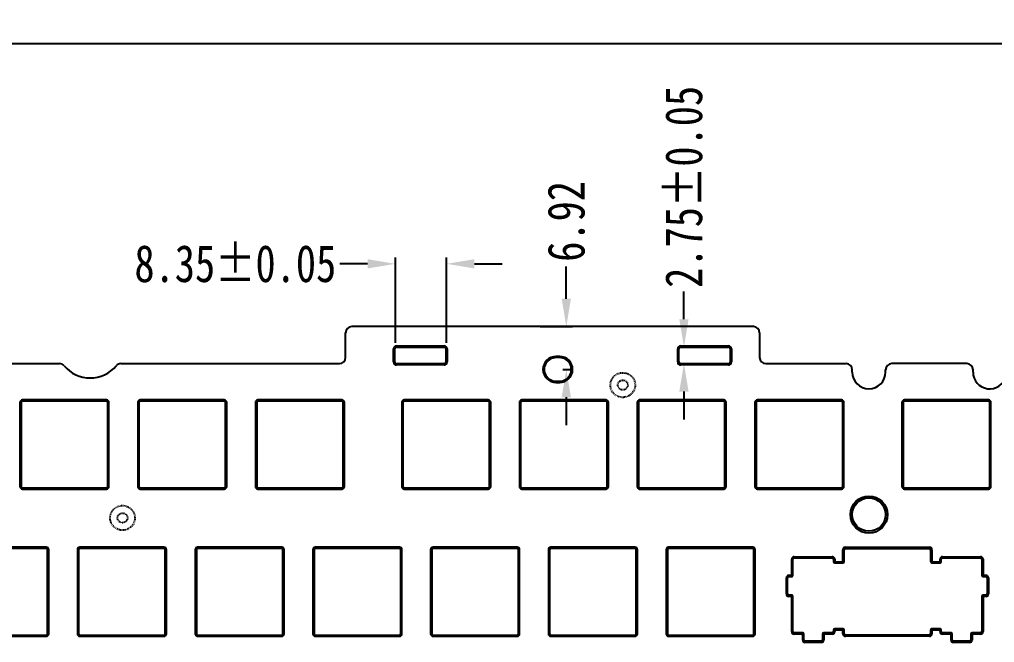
# Model space of a CAD drawing. Header units: inches. Extents: x 1530 to 2079, y 82 to 346.
# Drawn here: x 1731.2 to 1888.9, y 244.4 to 345.1 of the extents above; entities that cross this region are included whole.
import ezdxf

# ---------------------------------------------------------------- set-up
doc = ezdxf.new("R2010")
doc.units = ezdxf.units.IN
doc.header["$LTSCALE"] = 0.909449
doc.header["$MEASUREMENT"] = 0
doc.header["$PDMODE"] = 3
doc.header["$PDSIZE"] = 0.3125
doc.linetypes.add('HIDDEN', pattern=[0.2, 0.1, -0.1])
doc.linetypes.add('PHANTOM', pattern=[0.8, 0.45, -0.05, 0.1, -0.05, 0.1, -0.05])
doc.layers.get('0').update_dxf_attribs({"linetype": 'CONTINUOUS'})
doc.layers.get('Defpoints').update_dxf_attribs({"linetype": 'CONTINUOUS'})
doc.layers.add('DEFAULT_2', color=8, linetype='HIDDEN')
doc.layers.add('DEFAULT_3', color=7, linetype='PHANTOM')
doc.styles.get("Standard").update_dxf_attribs({"font": 'txt', "width": 0.8})
doc.dimstyles.get("Standard").update_dxf_attribs({"dimtxt": 6, "dimasz": 4.5, "dimexe": 1, "dimexo": 1, "dimgap": 0.09, "dimtad": 0, "dimzin": 1, "dimdsep": 46, "dimtxsty": 'Standard', "dimcen": 0.09, "dimclrd": 5, "dimclre": 5, "dimclrt": 1, "dimadec": 0, "dimazin": 0, "dimtp": 0.01, "dimtm": 0.01, "dimtfac": 1, "dimtofl": 0, "dimtmove": 0, "dimatfit": 3, "dimfxl": 1, "dimtolj": 1, "dimtzin": 4, "dimarcsym": 0})

# ---------------------------------------------------------------- blocks, each defined once
blk = doc.blocks.new('*D5')
at = {"layer": 'DEFAULT_3', "color": 3, "linetype": 'ByBlock', "lineweight": -2, "transparency": 16777216}
for p, q in [((1600.74, 253.95), (1600.74, 342.13)), ((1605.24, 341.13), (1678.37, 341.13)), ((2033.4, 341.13), (1714.55, 341.13)), ((2037.9, 254.37), (2037.9, 342.13))]:
    blk.add_line(p, q, dxfattribs=at)
at = {"layer": 'DEFAULT_3', "color": 3, "linetype": 'ByBlock', "transparency": 16777216}
for points in [[(1605.24, 341.88), (1605.24, 340.38), (1600.74, 341.13)], [(2033.4, 340.38), (2033.4, 341.88), (2037.9, 341.13)]]:
    blk.add_solid(points, dxfattribs=at)
at = {"layer": 'Defpoints', "color": 0, "linetype": 'ByBlock', "transparency": 16777216}
for p in [(1600.74, 341.13), (1600.74, 252.95), (2037.9, 253.37)]:
    blk.add_point(p, dxfattribs=at)
at = {"layer": 'DEFAULT_3', "color": 3, "linetype": 'ByBlock', "transparency": 16777216, "insert": (1696.46, 341.13), "char_height": 6, "attachment_point": 5}
blk.add_mtext('437.16%%P0.1', dxfattribs=at)
blk = doc.blocks.new('*D31')
at = {"layer": 'DEFAULT_3', "color": 3, "linetype": 'ByBlock', "lineweight": -2, "transparency": 16777216}
for p, q in [((1819.67, 299.92), (1819.67, 305.14)), ((1815.43, 295.42), (1820.67, 295.42)), ((1819.11, 288.5), (1820.67, 288.5)), ((1819.67, 284), (1819.67, 279.5))]:
    blk.add_line(p, q, dxfattribs=at)
at = {"layer": 'DEFAULT_3', "color": 3, "linetype": 'ByBlock', "transparency": 16777216}
for points in [[(1818.92, 299.92), (1820.42, 299.92), (1819.67, 295.42)], [(1820.42, 284), (1818.92, 284), (1819.67, 288.5)]]:
    blk.add_solid(points, dxfattribs=at)
at = {"layer": 'Defpoints', "color": 0, "linetype": 'ByBlock', "transparency": 16777216}
for p in [(1814.43, 295.42), (1819.67, 295.42), (1818.11, 288.5)]:
    blk.add_point(p, dxfattribs=at)
at = {"layer": 'DEFAULT_3', "color": 3, "linetype": 'ByBlock', "transparency": 16777216, "insert": (1819.67, 312.43), "char_height": 6, "attachment_point": 5, "rotation": 90}
blk.add_mtext('\\A1;6.92', dxfattribs=at)
blk = doc.blocks.new('*D34')
at = {"layer": 'DEFAULT_3', "color": 3, "linetype": 'ByBlock', "lineweight": -2, "transparency": 16777216}
for p, q in [((1792.01, 292.82), (1792.01, 306.57)), ((1800.31, 292.82), (1800.31, 306.57)), ((1787.51, 305.57), (1783.01, 305.57)), ((1804.81, 305.57), (1809.31, 305.57))]:
    blk.add_line(p, q, dxfattribs=at)
at = {"layer": 'DEFAULT_3', "color": 3, "linetype": 'ByBlock', "transparency": 16777216}
for points in [[(1787.51, 304.82), (1787.51, 306.32), (1792.01, 305.57)], [(1804.81, 306.32), (1804.81, 304.82), (1800.31, 305.57)]]:
    blk.add_solid(points, dxfattribs=at)
at = {"layer": 'Defpoints', "color": 0, "linetype": 'ByBlock', "transparency": 16777216}
for p in [(1792.01, 305.57), (1792.01, 291.82), (1800.31, 291.82)]:
    blk.add_point(p, dxfattribs=at)
at = {"layer": 'DEFAULT_3', "color": 3, "linetype": 'ByBlock', "transparency": 16777216, "insert": (1766.12, 305.57), "char_height": 6, "attachment_point": 5}
blk.add_mtext('\\A1;8.35%%P0.05', dxfattribs=at)
blk = doc.blocks.new('*D35')
at = {"layer": 'DEFAULT_3', "color": 3, "linetype": 'ByBlock', "lineweight": -2, "transparency": 16777216}
for p, q in [((1838.7, 296.62), (1838.7, 301.12)), ((1837.7, 292.12), (1837.7, 292.12)), ((1837.7, 289.42), (1837.7, 289.42)), ((1838.7, 284.92), (1838.7, 280.42))]:
    blk.add_line(p, q, dxfattribs=at)
at = {"layer": 'DEFAULT_3', "color": 3, "linetype": 'ByBlock', "transparency": 16777216}
for points in [[(1837.95, 296.62), (1839.45, 296.62), (1838.7, 292.12)], [(1839.45, 284.92), (1837.95, 284.92), (1838.7, 289.42)]]:
    blk.add_solid(points, dxfattribs=at)
at = {"layer": 'Defpoints', "color": 0, "linetype": 'ByBlock', "transparency": 16777216}
for p in [(1838.7, 292.12), (1838.7, 292.12), (1838.7, 289.42)]:
    blk.add_point(p, dxfattribs=at)
at = {"layer": 'DEFAULT_3', "color": 3, "linetype": 'ByBlock', "transparency": 16777216, "insert": (1838.7, 318.01), "char_height": 6, "attachment_point": 5, "rotation": 90}
blk.add_mtext('\\A1;2.75%%P0.05', dxfattribs=at)

msp = doc.modelspace()

# ---------------------------------------------------------------- linework, layer by layer
at = {"color": 7, "linetype": 'Continuous'}
for p, q in [((1849.949, 295.422), (1784.949, 295.422)), ((1783.949, 290.437), (1783.949, 294.422)), ((1850.949, 294.422), (1850.949, 290.437)), ((1817.997, 290.6), (1817.997, 290.4)), ((1818.597, 290.6), (1817.997, 290.6)), ((1818.597, 290.4), (1817.997, 290.4)), ((1818.597, 290.4), (1818.597, 290.6)), ((1719.152, 289.437), (1737.669, 289.437)), ((1747.621, 289.437), (1782.949, 289.437)), ((1851.949, 289.437), (1864.931, 289.437)), ((1884.471, 289.437), (1872.331, 289.437)), ((1865.931, 288.057), (1865.931, 288.437)), ((1871.331, 288.057), (1871.331, 288.437)), ((1885.471, 288.057), (1885.471, 288.437)), ((1817.997, 286.6), (1817.997, 286.4)), ((1817.997, 286.6), (1818.597, 286.6)), ((1817.997, 286.4), (1818.597, 286.4)), ((1818.597, 286.4), (1818.597, 286.6)), ((1731.274, 283.157), (1731.274, 269.557)), ((1731.474, 283.157), (1731.274, 283.157)), ((1731.474, 283.157), (1731.474, 269.557)), ((1731.674, 283.557), (1731.674, 283.357)), ((1745.274, 283.557), (1731.674, 283.557)), ((1745.274, 283.357), (1731.674, 283.357)), ((1745.274, 283.357), (1745.274, 283.557)), ((1745.474, 269.557), (1745.474, 283.157)), ((1745.674, 283.157), (1745.474, 283.157)), ((1745.674, 269.557), (1745.674, 283.157)), ((1750.324, 283.157), (1750.324, 269.557)), ((1750.524, 283.157), (1750.324, 283.157)), ((1750.524, 283.157), (1750.524, 269.557)), ((1750.724, 283.557), (1750.724, 283.357)), ((1764.324, 283.557), (1750.724, 283.557)), ((1764.324, 283.357), (1750.724, 283.357)), ((1764.324, 283.357), (1764.324, 283.557)), ((1764.524, 269.557), (1764.524, 283.157)), ((1764.724, 283.157), (1764.524, 283.157)), ((1764.724, 269.557), (1764.724, 283.157)), ((1769.374, 283.157), (1769.374, 269.557)), ((1769.574, 283.157), (1769.374, 283.157)), ((1769.574, 283.157), (1769.574, 269.557)), ((1769.774, 283.557), (1769.774, 283.357)), ((1783.374, 283.557), (1769.774, 283.557)), ((1783.374, 283.357), (1769.774, 283.357)), ((1783.374, 283.357), (1783.374, 283.557)), ((1783.574, 269.557), (1783.574, 283.157)), ((1783.774, 283.157), (1783.574, 283.157)), ((1783.774, 269.557), (1783.774, 283.157)), ((1793.034, 283.157), (1793.034, 269.557)), ((1793.234, 283.157), (1793.034, 283.157)), ((1793.234, 283.157), (1793.234, 269.557)), ((1793.434, 283.557), (1793.434, 283.357)), ((1807.034, 283.557), (1793.434, 283.557)), ((1807.034, 283.357), (1793.434, 283.357)), ((1807.034, 283.357), (1807.034, 283.557)), ((1807.234, 269.557), (1807.234, 283.157)), ((1807.434, 283.157), (1807.234, 283.157)), ((1807.434, 269.557), (1807.434, 283.157)), ((1812.084, 283.157), (1812.084, 269.557)), ((1812.284, 283.157), (1812.084, 283.157)), ((1812.284, 283.157), (1812.284, 269.557)), ((1812.484, 283.557), (1812.484, 283.357)), ((1826.084, 283.557), (1812.484, 283.557)), ((1826.084, 283.357), (1812.484, 283.357)), ((1826.084, 283.357), (1826.084, 283.557)), ((1826.284, 269.557), (1826.284, 283.157)), ((1826.484, 283.157), (1826.284, 283.157)), ((1826.484, 269.557), (1826.484, 283.157)), ((1831.134, 283.157), (1831.134, 269.557)), ((1831.334, 283.157), (1831.134, 283.157)), ((1831.334, 283.157), (1831.334, 269.557)), ((1831.534, 283.557), (1831.534, 283.357)), ((1845.134, 283.557), (1831.534, 283.557)), ((1845.134, 283.357), (1831.534, 283.357)), ((1845.134, 283.357), (1845.134, 283.557)), ((1845.334, 269.557), (1845.334, 283.157)), ((1845.534, 283.157), (1845.334, 283.157)), ((1845.534, 269.557), (1845.534, 283.157)), ((1850.184, 283.157), (1850.184, 269.557)), ((1850.384, 283.157), (1850.184, 283.157)), ((1850.384, 283.157), (1850.384, 269.557)), ((1850.584, 283.557), (1850.584, 283.357)), ((1864.184, 283.557), (1850.584, 283.557)), ((1864.184, 283.357), (1850.584, 283.357)), ((1864.184, 283.357), (1864.184, 283.557)), ((1864.384, 269.557), (1864.384, 283.157)), ((1864.584, 283.157), (1864.384, 283.157)), ((1864.584, 269.557), (1864.584, 283.157)), ((1873.972, 283.157), (1873.972, 269.557)), ((1874.172, 283.157), (1873.972, 283.157)), ((1874.172, 283.157), (1874.172, 269.557)), ((1874.372, 283.557), (1874.372, 283.357)), ((1887.972, 283.557), (1874.372, 283.557)), ((1887.972, 283.357), (1874.372, 283.357)), ((1887.972, 283.357), (1887.972, 283.557)), ((1888.372, 283.157), (1888.172, 283.157)), ((1888.172, 269.557), (1888.172, 283.157)), ((1888.372, 269.557), (1888.372, 283.157)), ((1731.274, 269.557), (1731.474, 269.557)), ((1731.674, 269.357), (1731.674, 269.157)), ((1731.674, 269.357), (1745.274, 269.357)), ((1731.674, 269.157), (1745.274, 269.157)), ((1745.274, 269.157), (1745.274, 269.357)), ((1745.474, 269.557), (1745.674, 269.557)), ((1750.324, 269.557), (1750.524, 269.557)), ((1750.724, 269.357), (1750.724, 269.157)), ((1750.724, 269.357), (1764.324, 269.357)), ((1750.724, 269.157), (1764.324, 269.157)), ((1764.324, 269.157), (1764.324, 269.357)), ((1764.524, 269.557), (1764.724, 269.557)), ((1769.374, 269.557), (1769.574, 269.557)), ((1769.774, 269.357), (1769.774, 269.157)), ((1769.774, 269.357), (1783.374, 269.357)), ((1769.774, 269.157), (1783.374, 269.157)), ((1783.374, 269.157), (1783.374, 269.357)), ((1783.574, 269.557), (1783.774, 269.557)), ((1793.034, 269.557), (1793.234, 269.557)), ((1793.434, 269.357), (1793.434, 269.157)), ((1793.434, 269.357), (1807.034, 269.357)), ((1793.434, 269.157), (1807.034, 269.157)), ((1807.034, 269.157), (1807.034, 269.357)), ((1807.234, 269.557), (1807.434, 269.557)), ((1812.084, 269.557), (1812.284, 269.557)), ((1812.484, 269.357), (1812.484, 269.157)), ((1812.484, 269.357), (1826.084, 269.357)), ((1812.484, 269.157), (1826.084, 269.157)), ((1826.084, 269.157), (1826.084, 269.357)), ((1826.284, 269.557), (1826.484, 269.557)), ((1831.134, 269.557), (1831.334, 269.557)), ((1831.534, 269.357), (1831.534, 269.157)), ((1831.534, 269.357), (1845.134, 269.357)), ((1831.534, 269.157), (1845.134, 269.157)), ((1845.134, 269.157), (1845.134, 269.357)), ((1845.334, 269.557), (1845.534, 269.557)), ((1850.184, 269.557), (1850.384, 269.557)), ((1850.584, 269.357), (1850.584, 269.157)), ((1850.584, 269.357), (1864.184, 269.357)), ((1850.584, 269.157), (1864.184, 269.157)), ((1864.184, 269.157), (1864.184, 269.357)), ((1864.384, 269.557), (1864.584, 269.557)), ((1873.972, 269.557), (1874.172, 269.557)), ((1874.372, 269.357), (1887.972, 269.357)), ((1874.372, 269.357), (1874.372, 269.157)), ((1874.372, 269.157), (1887.972, 269.157)), ((1887.972, 269.157), (1887.972, 269.357)), ((1888.172, 269.557), (1888.372, 269.557)), ((1735.522, 259.758), (1721.922, 259.758)), ((1735.522, 259.558), (1721.922, 259.558)), ((1735.522, 259.558), (1735.522, 259.758)), ((1735.722, 245.758), (1735.722, 259.358)), ((1735.922, 259.358), (1735.722, 259.358)), ((1735.922, 245.758), (1735.922, 259.358)), ((1740.572, 259.358), (1740.572, 245.758)), ((1740.772, 259.358), (1740.572, 259.358)), ((1740.772, 259.358), (1740.772, 245.758)), ((1740.972, 259.758), (1740.972, 259.558)), ((1754.572, 259.758), (1740.972, 259.758)), ((1754.572, 259.558), (1740.972, 259.558)), ((1754.572, 259.558), (1754.572, 259.758)), ((1754.772, 245.758), (1754.772, 259.358)), ((1754.972, 259.358), (1754.772, 259.358)), ((1754.972, 245.758), (1754.972, 259.358)), ((1759.622, 259.358), (1759.622, 245.758)), ((1759.822, 259.358), (1759.622, 259.358)), ((1759.822, 259.358), (1759.822, 245.758)), ((1760.022, 259.758), (1760.022, 259.558)), ((1773.622, 259.758), (1760.022, 259.758)), ((1773.622, 259.558), (1760.022, 259.558)), ((1773.622, 259.558), (1773.622, 259.758)), ((1773.822, 245.758), (1773.822, 259.358)), ((1774.022, 259.358), (1773.822, 259.358)), ((1774.022, 245.758), (1774.022, 259.358)), ((1778.672, 259.358), (1778.672, 245.758)), ((1778.872, 259.358), (1778.672, 259.358)), ((1778.872, 259.358), (1778.872, 245.758)), ((1779.072, 259.758), (1779.072, 259.558)), ((1792.672, 259.758), (1779.072, 259.758)), ((1792.672, 259.558), (1779.072, 259.558)), ((1792.672, 259.558), (1792.672, 259.758)), ((1792.872, 245.758), (1792.872, 259.358)), ((1793.072, 259.358), (1792.872, 259.358)), ((1793.072, 245.758), (1793.072, 259.358)), ((1797.722, 259.358), (1797.722, 245.758)), ((1797.922, 259.358), (1797.722, 259.358)), ((1797.922, 259.358), (1797.922, 245.758)), ((1798.122, 259.758), (1798.122, 259.558)), ((1811.722, 259.758), (1798.122, 259.758)), ((1811.722, 259.558), (1798.122, 259.558)), ((1811.722, 259.558), (1811.722, 259.758)), ((1811.922, 245.758), (1811.922, 259.358)), ((1812.122, 259.358), (1811.922, 259.358)), ((1812.122, 245.758), (1812.122, 259.358)), ((1816.772, 259.358), (1816.772, 245.758)), ((1816.972, 259.358), (1816.772, 259.358)), ((1816.972, 259.358), (1816.972, 245.758)), ((1817.172, 259.758), (1817.172, 259.558)), ((1830.772, 259.758), (1817.172, 259.758)), ((1830.772, 259.558), (1817.172, 259.558)), ((1830.772, 259.558), (1830.772, 259.758)), ((1830.972, 245.758), (1830.972, 259.358)), ((1831.172, 259.358), (1830.972, 259.358)), ((1831.172, 245.758), (1831.172, 259.358)), ((1835.822, 259.358), (1835.822, 245.758)), ((1836.022, 259.358), (1835.822, 259.358)), ((1836.022, 259.358), (1836.022, 245.758)), ((1836.222, 259.758), (1836.222, 259.558)), ((1849.822, 259.758), (1836.222, 259.758)), ((1849.822, 259.558), (1836.222, 259.558)), ((1849.822, 259.558), (1849.822, 259.758)), ((1850.022, 245.758), (1850.022, 259.358)), ((1850.222, 259.358), (1850.022, 259.358)), ((1850.222, 245.758), (1850.222, 259.358)), ((1864.417, 257.413), (1864.417, 259.358)), ((1864.617, 257.413), (1864.617, 259.358)), ((1864.817, 259.758), (1878.417, 259.758)), ((1864.817, 259.558), (1878.417, 259.558)), ((1878.617, 259.358), (1878.617, 257.413)), ((1878.817, 259.358), (1878.817, 257.413)), ((1856.142, 255.213), (1856.142, 257.813)), ((1856.342, 255.213), (1856.342, 257.813)), ((1856.542, 258.213), (1862.692, 258.213)), ((1856.542, 258.013), (1862.692, 258.013)), ((1862.892, 257.813), (1862.892, 257.413)), ((1863.092, 257.813), (1863.092, 257.413)), ((1863.092, 257.413), (1864.417, 257.413)), ((1863.092, 257.213), (1864.417, 257.213)), ((1878.817, 257.413), (1880.142, 257.413)), ((1878.817, 257.213), (1880.142, 257.213)), ((1880.142, 257.413), (1880.142, 257.813)), ((1880.342, 257.413), (1880.342, 257.813)), ((1880.542, 258.213), (1886.692, 258.213)), ((1880.542, 258.013), (1886.692, 258.013)), ((1886.892, 257.813), (1886.892, 255.213)), ((1887.092, 257.813), (1887.092, 255.213)), ((1855.267, 252.203), (1855.267, 254.813)), ((1855.467, 252.203), (1855.467, 254.813)), ((1855.667, 255.213), (1856.142, 255.213)), ((1855.667, 255.013), (1856.142, 255.013)), ((1887.092, 255.213), (1887.567, 255.213)), ((1887.092, 255.013), (1887.567, 255.013)), ((1887.767, 254.813), (1887.767, 252.203)), ((1887.967, 254.813), (1887.967, 252.203)), ((1856.142, 252.003), (1855.667, 252.003)), ((1856.142, 251.803), (1855.667, 251.803)), ((1856.142, 246.103), (1856.142, 251.803)), ((1856.342, 246.103), (1856.342, 251.803)), ((1886.892, 251.803), (1886.892, 246.103)), ((1887.567, 252.003), (1887.092, 252.003)), ((1887.567, 251.803), (1887.092, 251.803)), ((1887.092, 251.803), (1887.092, 246.103)), ((1862.892, 246.358), (1862.892, 246.103)), ((1864.417, 246.558), (1863.092, 246.558)), ((1864.417, 246.358), (1863.092, 246.358)), ((1863.092, 246.358), (1863.092, 246.103)), ((1864.417, 245.758), (1864.417, 246.358)), ((1864.617, 245.758), (1864.617, 246.358)), ((1878.617, 246.358), (1878.617, 245.758)), ((1880.142, 246.558), (1878.817, 246.558)), ((1880.142, 246.358), (1878.817, 246.358)), ((1878.817, 246.358), (1878.817, 245.758)), ((1880.142, 246.103), (1880.142, 246.358)), ((1880.342, 246.103), (1880.342, 246.358)), ((1721.922, 245.558), (1735.522, 245.558)), ((1721.922, 245.358), (1735.522, 245.358)), ((1735.522, 245.358), (1735.522, 245.558)), ((1735.722, 245.758), (1735.922, 245.758)), ((1740.572, 245.758), (1740.772, 245.758)), ((1740.972, 245.558), (1740.972, 245.358)), ((1740.972, 245.558), (1754.572, 245.558)), ((1740.972, 245.358), (1754.572, 245.358)), ((1754.572, 245.358), (1754.572, 245.558)), ((1754.772, 245.758), (1754.972, 245.758)), ((1759.622, 245.758), (1759.822, 245.758)), ((1760.022, 245.558), (1760.022, 245.358)), ((1760.022, 245.558), (1773.622, 245.558)), ((1760.022, 245.358), (1773.622, 245.358)), ((1773.622, 245.358), (1773.622, 245.558)), ((1773.822, 245.758), (1774.022, 245.758)), ((1778.672, 245.758), (1778.872, 245.758)), ((1779.072, 245.558), (1779.072, 245.358)), ((1779.072, 245.558), (1792.672, 245.558)), ((1779.072, 245.358), (1792.672, 245.358)), ((1792.672, 245.358), (1792.672, 245.558)), ((1792.872, 245.758), (1793.072, 245.758)), ((1797.722, 245.758), (1797.922, 245.758)), ((1798.122, 245.558), (1798.122, 245.358)), ((1798.122, 245.558), (1811.722, 245.558)), ((1798.122, 245.358), (1811.722, 245.358)), ((1811.722, 245.358), (1811.722, 245.558)), ((1811.922, 245.758), (1812.122, 245.758)), ((1816.772, 245.758), (1816.972, 245.758)), ((1817.172, 245.558), (1817.172, 245.358)), ((1817.172, 245.558), (1830.772, 245.558)), ((1817.172, 245.358), (1830.772, 245.358)), ((1830.772, 245.358), (1830.772, 245.558)), ((1830.972, 245.758), (1831.172, 245.758)), ((1835.822, 245.758), (1836.022, 245.758)), ((1836.222, 245.558), (1836.222, 245.358)), ((1836.222, 245.558), (1849.822, 245.558)), ((1836.222, 245.358), (1849.822, 245.358)), ((1849.822, 245.358), (1849.822, 245.558)), ((1850.022, 245.758), (1850.222, 245.758)), ((1857.917, 245.903), (1856.542, 245.903)), ((1857.917, 245.703), (1856.542, 245.703)), ((1857.917, 244.753), (1857.917, 245.703)), ((1858.117, 244.753), (1858.117, 245.703)), ((1860.917, 244.553), (1858.317, 244.553)), ((1861.117, 245.703), (1861.117, 244.753)), ((1862.692, 245.903), (1861.317, 245.903)), ((1862.692, 245.703), (1861.317, 245.703)), ((1861.317, 245.703), (1861.317, 244.753)), ((1878.417, 245.558), (1864.817, 245.558)), ((1878.417, 245.358), (1864.817, 245.358)), ((1881.917, 245.903), (1880.542, 245.903)), ((1881.917, 245.703), (1880.542, 245.703)), ((1881.917, 244.753), (1881.917, 245.703)), ((1882.117, 244.753), (1882.117, 245.703)), ((1884.917, 244.553), (1882.317, 244.553)), ((1885.117, 245.703), (1885.117, 244.753)), ((1886.692, 245.903), (1885.317, 245.903)), ((1886.692, 245.703), (1885.317, 245.703)), ((1885.317, 245.703), (1885.317, 244.753)), ((1860.917, 244.353), (1858.317, 244.353)), ((1884.917, 244.353), (1882.317, 244.353))]:
    msp.add_line(p, q, dxfattribs=at)
at = {"color": 6, "linetype": 'Continuous'}
for p, q in [((1792.2, 292.322), (1792.2, 292.122)), ((1792.2, 292.322), (1799.9, 292.322)), ((1792.2, 292.122), (1799.9, 292.122)), ((1799.9, 292.322), (1799.9, 292.122)), ((1838.199, 292.322), (1838.199, 292.122)), ((1838.199, 292.322), (1845.899, 292.322)), ((1838.199, 292.122), (1845.899, 292.122)), ((1845.899, 292.322), (1845.899, 292.122)), ((1791.7, 289.722), (1791.7, 291.822)), ((1791.7, 291.822), (1791.9, 291.822)), ((1791.9, 289.722), (1791.9, 291.822)), ((1800.2, 291.822), (1800.2, 289.722)), ((1800.4, 291.822), (1800.2, 291.822)), ((1800.4, 291.822), (1800.4, 289.722)), ((1837.699, 289.722), (1837.699, 291.822)), ((1837.699, 291.822), (1837.899, 291.822)), ((1837.899, 289.722), (1837.899, 291.822)), ((1846.199, 291.822), (1846.199, 289.722)), ((1846.399, 291.822), (1846.199, 291.822)), ((1846.399, 291.822), (1846.399, 289.722)), ((1791.7, 289.722), (1791.9, 289.722)), ((1792.2, 289.222), (1792.2, 289.422)), ((1799.9, 289.422), (1792.2, 289.422)), ((1799.9, 289.222), (1792.2, 289.222)), ((1799.9, 289.222), (1799.9, 289.422)), ((1800.4, 289.722), (1800.2, 289.722)), ((1837.699, 289.722), (1837.899, 289.722)), ((1838.199, 289.222), (1838.199, 289.422)), ((1845.899, 289.422), (1838.199, 289.422)), ((1845.899, 289.222), (1838.199, 289.222)), ((1845.899, 289.222), (1845.899, 289.422)), ((1846.399, 289.722), (1846.199, 289.722))]:
    msp.add_line(p, q, dxfattribs=at)
at = {"color": 7, "linetype": 'Continuous'}
for radius in [3, 2.7]:
    msp.add_circle((1868.631, 265.028), radius, dxfattribs=at)
for centre, radius, start, end in [((1784.949, 294.422), 1, 90, 180), ((1849.949, 294.422), 1, 0, 90), ((1782.949, 290.437), 1, 270, 0), ((1817.997, 288.5), 2.1, 90, 270), ((1817.997, 288.5), 1.9, 90, 270.00001), ((1818.597, 288.5), 2.1, 270, 90), ((1818.597, 288.5), 1.9, 270, 90.00001), ((1851.949, 290.437), 1, 180, 270), ((1737.669, 288.437), 1, 40.04573, 90), ((1742.645, 292.619), 5.5, 220.04573, 319.95427), ((1747.621, 288.437), 1, 90, 139.95427), ((1864.931, 288.437), 1, 0, 90), ((1872.331, 288.437), 1, 90, 180), ((1884.471, 288.437), 1, 0, 90), ((1868.631, 288.057), 2.7, 180, 0), ((1888.171, 288.057), 2.7, 180, 344.31965), ((1731.674, 283.157), 0.4, 90.00032, 179.99968), ((1731.674, 283.157), 0.2, 89.99975, 180), ((1745.274, 283.157), 0.4, 0.00032, 89.99968), ((1745.274, 283.157), 0.2, 359.99975, 90), ((1750.724, 283.157), 0.4, 90.00032, 179.99968), ((1750.724, 283.157), 0.2, 89.99975, 180), ((1764.324, 283.157), 0.4, 0.00032, 89.99968), ((1764.324, 283.157), 0.2, 359.99975, 90), ((1769.774, 283.157), 0.4, 90.00032, 179.99968), ((1769.774, 283.157), 0.2, 89.99975, 180), ((1783.374, 283.157), 0.4, 0.00032, 89.99968), ((1783.374, 283.157), 0.2, 359.99975, 90), ((1793.434, 283.157), 0.4, 90.00032, 179.99968), ((1793.434, 283.157), 0.2, 89.99975, 180), ((1807.034, 283.157), 0.4, 0.00032, 89.99968), ((1807.034, 283.157), 0.2, 359.99975, 90), ((1812.484, 283.157), 0.4, 90.00032, 179.99968), ((1812.484, 283.157), 0.2, 89.99975, 180), ((1826.084, 283.157), 0.4, 0.00032, 89.99968), ((1826.084, 283.157), 0.2, 359.99975, 90), ((1831.534, 283.157), 0.4, 90.00032, 179.99968), ((1831.534, 283.157), 0.2, 89.99975, 180), ((1845.134, 283.157), 0.4, 0.00032, 89.99968), ((1845.134, 283.157), 0.2, 359.99975, 90), ((1850.584, 283.157), 0.4, 90.00032, 179.99968), ((1850.584, 283.157), 0.2, 89.99975, 180), ((1864.184, 283.157), 0.4, 0.00032, 89.99968), ((1864.184, 283.157), 0.2, 359.99975, 90), ((1874.372, 283.157), 0.4, 90.00032, 179.99968), ((1874.372, 283.157), 0.2, 89.99975, 180), ((1887.972, 283.157), 0.4, 0.00032, 89.99968), ((1887.972, 283.157), 0.2, 359.99975, 90), ((1731.674, 269.557), 0.4, 180.00032, 269.99968), ((1731.674, 269.557), 0.2, 179.99975, 270), ((1745.274, 269.557), 0.4, 270.00032, 359.99968), ((1745.274, 269.557), 0.2, 269.99975, 0), ((1750.724, 269.557), 0.4, 180.00032, 269.99968), ((1750.724, 269.557), 0.2, 179.99975, 270), ((1764.324, 269.557), 0.4, 270.00032, 359.99968), ((1764.324, 269.557), 0.2, 269.99975, 0), ((1769.774, 269.557), 0.4, 180.00032, 269.99968), ((1769.774, 269.557), 0.2, 179.99975, 270), ((1783.374, 269.557), 0.4, 270.00032, 359.99968), ((1783.374, 269.557), 0.2, 269.99975, 0), ((1793.434, 269.557), 0.4, 180.00032, 269.99968), ((1793.434, 269.557), 0.2, 179.99975, 270), ((1807.034, 269.557), 0.4, 270.00032, 359.99968), ((1807.034, 269.557), 0.2, 269.99975, 0), ((1812.484, 269.557), 0.4, 180.00032, 269.99968), ((1812.484, 269.557), 0.2, 179.99975, 270), ((1826.084, 269.557), 0.4, 270.00032, 359.99968), ((1826.084, 269.557), 0.2, 269.99975, 0), ((1831.534, 269.557), 0.4, 180.00032, 269.99968), ((1831.534, 269.557), 0.2, 179.99975, 270), ((1845.134, 269.557), 0.4, 270.00032, 359.99968), ((1845.134, 269.557), 0.2, 269.99975, 0), ((1850.584, 269.557), 0.4, 180.00032, 269.99968), ((1850.584, 269.557), 0.2, 179.99975, 270), ((1864.184, 269.557), 0.4, 270.00032, 359.99968), ((1864.184, 269.557), 0.2, 269.99975, 0), ((1874.372, 269.557), 0.4, 180.00032, 269.99968), ((1874.372, 269.557), 0.2, 179.99975, 270), ((1887.972, 269.557), 0.4, 270.00032, 359.99968), ((1887.972, 269.557), 0.2, 269.99975, 0), ((1735.522, 259.358), 0.4, 0.00032, 89.99968), ((1735.522, 259.358), 0.2, 359.99975, 90), ((1740.972, 259.358), 0.4, 90.00032, 179.99968), ((1740.972, 259.358), 0.2, 89.99975, 180), ((1754.572, 259.358), 0.4, 0.00032, 89.99968), ((1754.572, 259.358), 0.2, 359.99975, 90), ((1760.022, 259.358), 0.4, 90.00032, 179.99968), ((1760.022, 259.358), 0.2, 89.99975, 180), ((1773.622, 259.358), 0.4, 0.00032, 89.99968), ((1773.622, 259.358), 0.2, 359.99975, 90), ((1779.072, 259.358), 0.4, 90.00032, 179.99968), ((1779.072, 259.358), 0.2, 89.99975, 180), ((1792.672, 259.358), 0.4, 0.00032, 89.99968), ((1792.672, 259.358), 0.2, 359.99975, 90), ((1798.122, 259.358), 0.4, 90.00032, 179.99968), ((1798.122, 259.358), 0.2, 89.99975, 180), ((1811.722, 259.358), 0.4, 0.00032, 89.99968), ((1811.722, 259.358), 0.2, 359.99975, 90), ((1817.172, 259.358), 0.4, 90.00032, 179.99968), ((1817.172, 259.358), 0.2, 89.99975, 180), ((1830.772, 259.358), 0.4, 0.00032, 89.99968), ((1830.772, 259.358), 0.2, 359.99975, 90), ((1836.222, 259.358), 0.4, 90.00032, 179.99968), ((1836.222, 259.358), 0.2, 89.99975, 180), ((1849.822, 259.358), 0.4, 0.00032, 89.99968), ((1849.822, 259.358), 0.2, 359.99975, 90), ((1864.817, 259.358), 0.4, 90, 180), ((1864.817, 259.358), 0.2, 90, 180), ((1878.417, 259.358), 0.4, 0, 90), ((1878.417, 259.358), 0.2, 0, 90), ((1856.542, 257.813), 0.4, 90, 180), ((1856.542, 257.813), 0.2, 90, 180), ((1862.692, 257.813), 0.4, 0, 90), ((1862.692, 257.813), 0.2, 0, 90), ((1863.092, 257.413), 0.2, 180, 270), ((1864.417, 257.413), 0.2, 270, 0), ((1878.817, 257.413), 0.2, 180, 270), ((1880.542, 257.813), 0.4, 90, 180), ((1880.142, 257.413), 0.2, 270, 0), ((1880.542, 257.813), 0.2, 90, 180), ((1886.692, 257.813), 0.4, 0, 90), ((1886.692, 257.813), 0.2, 0, 90), ((1855.667, 254.813), 0.4, 90, 180), ((1855.667, 254.813), 0.2, 90, 180), ((1856.142, 255.213), 0.2, 270, 0), ((1887.092, 255.213), 0.2, 180, 270), ((1887.567, 254.813), 0.4, 0, 90), ((1887.567, 254.813), 0.2, 0, 90), ((1855.667, 252.203), 0.4, 180, 270), ((1855.667, 252.203), 0.2, 180, 270), ((1856.142, 251.803), 0.2, 0, 90), ((1887.092, 251.803), 0.2, 90, 180), ((1887.567, 252.203), 0.4, 270, 0), ((1887.567, 252.203), 0.2, 270, 0), ((1856.542, 246.103), 0.4, 180, 270), ((1856.542, 246.103), 0.2, 180, 270), ((1862.692, 246.103), 0.4, 270, 0), ((1862.692, 246.103), 0.2, 270, 0), ((1863.092, 246.358), 0.2, 90, 180), ((1864.417, 246.358), 0.2, 0, 90), ((1878.817, 246.358), 0.2, 90, 180), ((1880.142, 246.358), 0.2, 0, 90), ((1880.542, 246.103), 0.4, 180, 270), ((1880.542, 246.103), 0.2, 180, 270), ((1886.692, 246.103), 0.4, 270, 0), ((1886.692, 246.103), 0.2, 270, 0), ((1735.522, 245.758), 0.4, 270.00032, 359.99968), ((1735.522, 245.758), 0.2, 269.99975, 360), ((1740.972, 245.758), 0.4, 180.00032, 269.99968), ((1740.972, 245.758), 0.2, 179.99975, 270), ((1754.572, 245.758), 0.4, 270.00032, 359.99968), ((1754.572, 245.758), 0.2, 269.99975, 360), ((1760.022, 245.758), 0.4, 180.00032, 269.99968), ((1760.022, 245.758), 0.2, 179.99975, 270), ((1773.622, 245.758), 0.4, 270.00032, 359.99968), ((1773.622, 245.758), 0.2, 269.99975, 360), ((1779.072, 245.758), 0.4, 180.00032, 269.99968), ((1779.072, 245.758), 0.2, 179.99975, 270), ((1792.672, 245.758), 0.4, 270.00032, 359.99968), ((1792.672, 245.758), 0.2, 269.99975, 360), ((1798.122, 245.758), 0.4, 180.00032, 269.99968), ((1798.122, 245.758), 0.2, 179.99975, 270), ((1811.722, 245.758), 0.4, 270.00032, 359.99968), ((1811.722, 245.758), 0.2, 269.99975, 360), ((1817.172, 245.758), 0.4, 180.00032, 269.99968), ((1817.172, 245.758), 0.2, 179.99975, 270), ((1830.772, 245.758), 0.4, 270.00032, 359.99968), ((1830.772, 245.758), 0.2, 269.99975, 360), ((1836.222, 245.758), 0.4, 180.00032, 269.99968), ((1836.222, 245.758), 0.2, 179.99975, 270), ((1849.822, 245.758), 0.4, 270.00032, 359.99968), ((1849.822, 245.758), 0.2, 269.99975, 360), ((1857.917, 245.703), 0.2, 0, 90), ((1858.317, 244.753), 0.4, 180, 270), ((1858.317, 244.753), 0.2, 180, 270), ((1860.917, 244.753), 0.4, 270, 0), ((1860.917, 244.753), 0.2, 270, 0), ((1861.317, 245.703), 0.2, 90, 180), ((1864.817, 245.758), 0.4, 180, 270), ((1864.817, 245.758), 0.2, 180, 270), ((1878.417, 245.758), 0.4, 270, 0), ((1878.417, 245.758), 0.2, 270, 0), ((1881.917, 245.703), 0.2, 0, 90), ((1882.317, 244.753), 0.4, 180, 270), ((1882.317, 244.753), 0.2, 180, 270), ((1884.917, 244.753), 0.4, 270, 0), ((1884.917, 244.753), 0.2, 270, 0), ((1885.317, 245.703), 0.2, 90, 180)]:
    msp.add_arc(centre, radius, start, end, dxfattribs=at)
at = {"color": 6, "linetype": 'Continuous'}
for centre, radius, start, end in [((1792.2, 291.822), 0.5, 90, 180), ((1792.2, 291.822), 0.3, 90, 180), ((1799.9, 291.822), 0.5, 0, 90), ((1799.9, 291.822), 0.3, 0, 90), ((1838.199, 291.822), 0.5, 90, 180), ((1838.199, 291.822), 0.3, 90, 180), ((1845.899, 291.822), 0.5, 0, 90), ((1845.899, 291.822), 0.3, 0, 90), ((1792.2, 289.722), 0.5, 180, 270), ((1792.2, 289.722), 0.3, 180, 270), ((1799.9, 289.722), 0.5, 270, 0), ((1799.9, 289.722), 0.3, 270, 0), ((1838.199, 289.722), 0.5, 180, 270), ((1838.199, 289.722), 0.3, 180, 270), ((1845.899, 289.722), 0.5, 270, 0), ((1845.899, 289.722), 0.3, 270, 0)]:
    msp.add_arc(centre, radius, start, end, dxfattribs=at)
at = {"layer": 'DEFAULT_2', "color": 8, "linetype": 'HIDDEN'}
for centre, radius in [((1828.809, 285.972), 2), ((1828.809, 285.972), 0.8), ((1747.865, 264.488), 2), ((1747.865, 264.488), 0.8)]:
    msp.add_circle(centre, radius, dxfattribs=at)

# ---------------------------------------------------------------- dimensions: what is measured, and where the dimension line sits
at = {"layer": 'DEFAULT_3', "linetype": 'ByBlock'}
dim = msp.add_linear_dim(base=(1600.742, 341.127), p1=(2037.904, 253.369), p2=(1600.742, 252.949), text='<>%%P0.1', dimstyle='Standard', override={"dimclrd": 3, "dimclre": 3, "dimclrt": 3, "dimtfillclr": 256}, dxfattribs=at)
dim.commit()
dim.dimension.update_dxf_attribs({"geometry": '*D5', "text_midpoint": (1696.465, 341.127), "dimtype": 160})
dim = msp.add_linear_dim(base=(1838.699, 292.122), p1=(1838.699, 289.422), p2=(1838.699, 292.122), angle=90, text='2.75%%P0.05', dimstyle='Standard', override={"dimclrd": 3, "dimclre": 3, "dimclrt": 3}, dxfattribs=at)
dim.commit()
dim.dimension.update_dxf_attribs({"geometry": '*D35', "text_midpoint": (1838.699, 318.012)})
dim = msp.add_linear_dim(base=(1819.671, 295.422), p1=(1818.107, 288.5), p2=(1814.428, 295.422), angle=90, dimstyle='Standard', override={"dimclrd": 3, "dimclre": 3, "dimclrt": 3}, dxfattribs=at)
dim.commit()
dim.dimension.update_dxf_attribs({"geometry": '*D31', "text_midpoint": (1819.671, 312.426), "dimtype": 160})
dim = msp.add_linear_dim(base=(1792.01, 305.573), p1=(1800.31, 291.822), p2=(1792.01, 291.822), text='8.35%%P0.05', dimstyle='Standard', override={"dimclrd": 3, "dimclre": 3, "dimclrt": 3}, dxfattribs=at)
dim.commit()
dim.dimension.update_dxf_attribs({"geometry": '*D34', "text_midpoint": (1766.12, 305.573)})

doc.saveas('drawing.dxf')
